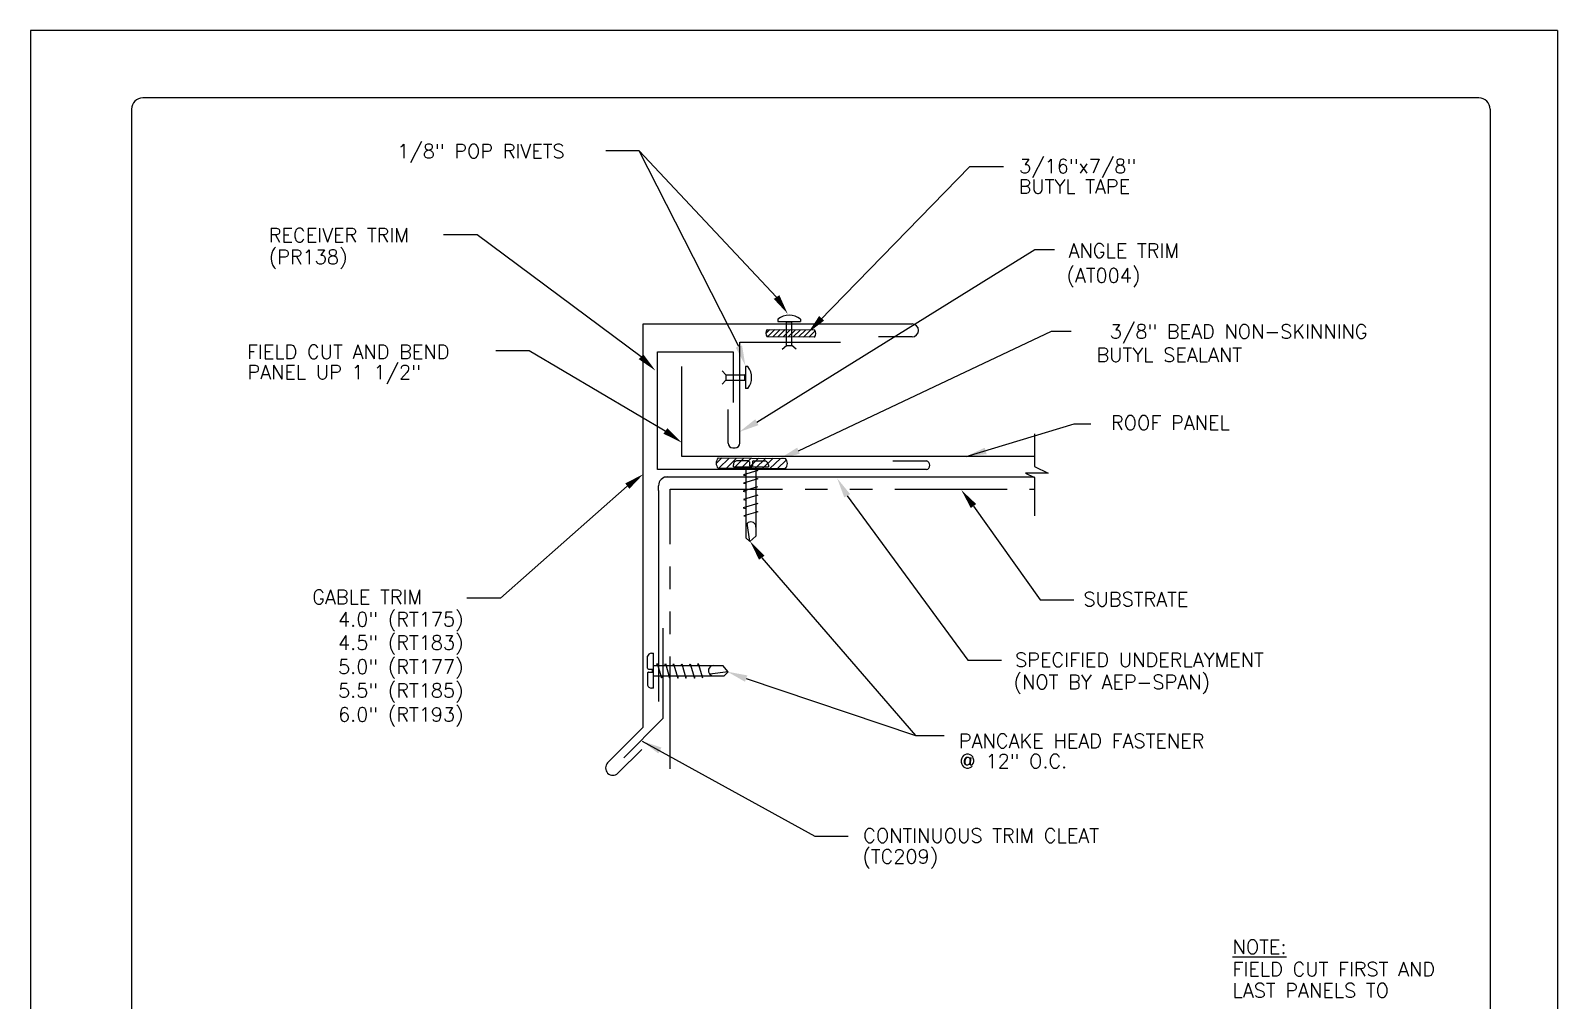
# Model space of a CAD drawing. Extents: x 137.7 to 146.2, y -14.5 to -3.5.
# Drawn here: x 137.71 to 146.21, y -8.85 to -3.45 of the extents above; entities that cross this region are included whole.
import ezdxf
from ezdxf.enums import TextEntityAlignment as Align

# ---------------------------------------------------------------- set-up
doc = ezdxf.new("R2010")
doc.units = 0
doc.header["$LTSCALE"] = 0.5
doc.header["$MEASUREMENT"] = 0
doc.linetypes.add('PHANTOM', pattern=[2.5, 1.25, -0.25, 0.25, -0.25, 0.25, -0.25])
for name, color, linetype in [('BORDER', 9, 'CONTINUOUS'), ('DIM', 4, 'CONTINUOUS'), ('DWG', 2, 'CONTINUOUS')]:
    doc.layers.add(name, color=color, linetype=linetype)
doc.styles.get("Standard").update_dxf_attribs({"font": 'romans.shx'})

msp = doc.modelspace()

# ---------------------------------------------------------------- linework, layer by layer
at = {"layer": 'BORDER'}
for p, q in [((146.2111, -3.4538), (137.7111, -3.4538)), ((137.7111, -3.4538), (137.7111, -14.4538)), ((146.2111, -3.4538), (146.2111, -14.4538)), ((138.2736, -3.8913), (138.2736, -14.0163)), ((145.7736, -3.8288), (138.3361, -3.8288)), ((145.8361, -3.8913), (145.8361, -14.0163))]:
    msp.add_line(p, q, dxfattribs=at)
for centre, start, end in [((138.3361, -3.8913), 90, 180), ((145.7736, -3.8913), 0, 90)]:
    msp.add_arc(centre, 0.0625, start, end, dxfattribs=at)
at = {"layer": 'DIM', "color": 5}
for p, q in [((141.7545, -5.6327), (143.3025, -4.6719)), ((143.3025, -4.6719), (143.4116, -4.6719)), ((141.986, -5.7916), (143.3953, -5.1259)), ((143.3953, -5.1259), (143.5043, -5.1259)), ((142.637, -7.3759), (142.7977, -7.3759))]:
    msp.add_line(p, q, dxfattribs=at)
for points in [[(141.8641, -4.9363), (141.1001, -4.1222), (140.9131, -4.1222)], [(141.6534, -5.2116), (141.1001, -4.1222)], [(142.0349, -5.1385), (142.9402, -4.2109), (143.1272, -4.2109)], [(141.1095, -5.2684), (140.1967, -4.5904), (140.0097, -4.5904)], [(141.2656, -5.6958), (140.4877, -5.2351), (140.3007, -5.2351)], [(142.9202, -5.823), (143.5201, -5.6419), (143.6132, -5.642)], [(141.0333, -5.9884), (140.3265, -6.6112), (140.1395, -6.6112)], [(142.2571, -6.042), (142.9284, -6.9574), (143.1154, -6.9574)], [(142.9604, -6.0992), (143.3323, -6.621), (143.5193, -6.621)], [(141.7815, -6.3868), (142.637, -7.3759)], [(141.6949, -7.0592), (142.637, -7.3759)], [(141.1155, -7.4068), (142.0765, -7.9365), (142.2635, -7.9365)]]:
    msp.add_lwpolyline(points, dxfattribs=at)
for points in [[(141.8797, -4.926), (141.9261, -5.0298), (141.8485, -4.9466)], [(142.1285, -5.0672), (142.0384, -5.1366), (142.1012, -5.0418)], [(141.1225, -5.2549), (141.1904, -5.3462), (141.0965, -5.2819)], [(141.6722, -5.2055), (141.6903, -5.3178), (141.6368, -5.2174)], [(141.2562, -5.6662), (141.3366, -5.7467), (141.2344, -5.6966)], [(141.7635, -5.649), (141.6564, -5.6872), (141.7454, -5.6163)], [(141.9932, -5.8089), (141.8824, -5.8346), (141.9789, -5.7743)], [(143.0333, -5.8107), (142.9202, -5.823), (143.0232, -5.7747)], [(141.0221, -5.9734), (141.1231, -5.9211), (141.0445, -6.0034)], [(142.2409, -6.0513), (142.2014, -5.9447), (142.2734, -6.0328)], [(142.9455, -6.1106), (142.8925, -6.0099), (142.9753, -6.0879)], [(141.7663, -6.3976), (141.7166, -6.2953), (141.7968, -6.376)], [(141.6884, -7.0767), (141.5895, -7.0205), (141.7013, -7.0416)], [(141.2059, -7.4759), (141.1155, -7.4068), (141.2234, -7.4428)]]:
    msp.add_solid(points, dxfattribs=at)
at = {"layer": 'DWG'}
for p, q in [((141.1222, -7.3296), (141.1222, -5.0856)), ((141.1222, -5.0856), (142.6182, -5.0856)), ((141.1414, -5.0856), (141.1414, -5.0856)), ((141.1414, -5.0856), (141.1414, -5.0856)), ((142.6182, -5.158), (142.4312, -5.158)), ((141.2021, -5.8966), (141.2021, -5.2421)), ((141.2021, -5.2421), (141.6228, -5.2421)), ((141.6228, -5.2421), (141.6228, -5.5226)), ((141.6591, -5.7486), (141.6591, -5.1876)), ((141.6591, -5.1876), (142.2201, -5.1876)), ((141.3374, -5.823), (141.3374, -5.3231)), ((141.5937, -5.5616), (141.5937, -5.7486)), ((141.6199, -5.7747), (141.6329, -5.7747)), ((143.2998, -5.823), (141.3374, -5.823)), ((142.5111, -5.8478), (142.6981, -5.8478)), ((142.6981, -5.8966), (141.2021, -5.8966)), ((141.2318, -6.7787), (141.2318, -7.2818)), ((141.2318, -7.2818), (141.0132, -7.5002)), ((140.9238, -7.528), (141.1222, -7.3296)), ((141.1133, -7.453), (140.9811, -7.5852))]:
    msp.add_line(p, q, dxfattribs=at)
at = {"layer": 'DWG', "color": 46}
for p, q in [((141.8707, -5.0595), (141.8707, -5.0722)), ((141.8707, -5.0722), (141.9976, -5.0722)), ((141.9161, -5.0766), (141.9161, -5.0723)), ((141.9517, -5.0766), (141.9161, -5.0766)), ((141.9187, -5.2061), (141.9187, -5.0766)), ((141.9487, -5.2061), (141.9487, -5.0766)), ((141.9517, -5.0723), (141.9517, -5.0766)), ((141.9976, -5.0595), (141.9976, -5.0722)), ((141.8041, -5.1389), (141.8262, -5.1171)), ((142.0749, -5.1593), (141.8117, -5.1575)), ((141.8119, -5.117), (142.0752, -5.1188)), ((141.8141, -5.1575), (141.8549, -5.1173)), ((141.8427, -5.1577), (141.8835, -5.1175)), ((141.8714, -5.1579), (141.9121, -5.1177)), ((141.9, -5.1581), (141.9408, -5.1179)), ((141.9286, -5.1583), (141.9694, -5.1181)), ((141.9573, -5.1585), (141.9981, -5.1182)), ((141.9859, -5.1587), (142.0267, -5.1184)), ((142.0146, -5.1589), (142.0553, -5.1186)), ((142.0432, -5.1591), (142.0788, -5.1239)), ((142.0718, -5.1592), (142.0803, -5.1509)), ((141.8951, -5.2266), (141.9187, -5.2061)), ((141.9187, -5.2061), (141.9487, -5.2061)), ((141.9723, -5.2266), (141.9487, -5.2061)), ((141.5611, -5.3469), (141.5808, -5.3696)), ((141.7039, -5.3236), (141.6917, -5.3236)), ((141.6917, -5.3236), (141.6917, -5.4453)), ((141.5611, -5.4211), (141.5808, -5.3984)), ((141.5808, -5.3696), (141.6875, -5.3696)), ((141.5808, -5.3696), (141.5808, -5.3984)), ((141.5808, -5.3984), (141.6875, -5.3984)), ((141.6875, -5.3671), (141.6917, -5.3671)), ((141.6875, -5.4013), (141.6875, -5.3671)), ((141.6917, -5.4013), (141.6875, -5.4013)), ((141.7039, -5.4453), (141.6917, -5.4453)), ((143.2992, -5.6977), (143.2992, -5.88)), ((141.528, -5.8628), (141.5595, -5.8317)), ((141.5392, -5.8316), (141.9134, -5.8341)), ((141.5422, -5.8892), (141.6002, -5.832)), ((141.5829, -5.8895), (141.6409, -5.8323)), ((141.6237, -5.8897), (141.6816, -5.8326)), ((141.7071, -5.8479), (141.6406, -5.8479)), ((141.6644, -5.89), (141.7223, -5.8328)), ((141.7051, -5.8903), (141.763, -5.8331)), ((141.7125, -5.8534), (141.7125, -5.8753)), ((141.7294, -5.8536), (141.7294, -5.8753)), ((141.735, -5.8482), (141.8014, -5.8482)), ((141.7458, -5.8906), (141.8037, -5.8334)), ((141.7865, -5.8908), (141.8444, -5.8337)), ((141.8272, -5.8911), (141.8851, -5.8339)), ((141.8679, -5.8914), (141.9186, -5.8414)), ((141.2391, -5.9374), (143.2998, -5.9374)), ((141.913, -5.8917), (141.5388, -5.8892)), ((141.6236, -5.881), (141.6237, -5.8696)), ((141.6236, -5.881), (141.8183, -5.881)), ((141.7601, -5.902), (141.6804, -5.9257)), ((141.6805, -5.9266), (141.6923, -5.9297)), ((141.7606, -5.9476), (141.6809, -5.9712)), ((141.6923, -5.8821), (141.6923, -5.881)), ((141.6923, -5.8821), (141.6923, -6.2754)), ((141.7125, -5.8753), (141.7294, -5.8753)), ((141.7495, -5.9447), (141.7606, -5.9476)), ((141.7496, -5.8828), (141.7496, -5.881)), ((141.7496, -5.8828), (141.7496, -6.2677)), ((141.7496, -5.8993), (141.7601, -5.902)), ((141.8183, -5.8699), (141.8183, -5.881)), ((141.9086, -5.8917), (141.9206, -5.8798)), ((143.2496, -5.9159), (143.2992, -5.9398)), ((143.3757, -5.9159), (143.2496, -5.9159)), ((143.2992, -5.88), (143.3757, -5.9159)), ((143.2992, -5.9398), (143.2992, -6.154)), ((141.2069, -6.0125), (141.2069, -5.9862)), ((141.2069, -6.0125), (141.2069, -7.1868)), ((141.7585, -5.9931), (141.6788, -6.0168)), ((141.6788, -6.0168), (141.6923, -6.0203)), ((141.6809, -5.9712), (141.6923, -5.9742)), ((141.7496, -5.9908), (141.7585, -5.9931)), ((141.76, -6.0852), (141.6786, -6.1093)), ((141.6786, -6.1093), (141.6923, -6.1129)), ((141.7592, -6.0387), (141.6795, -6.0623)), ((141.6795, -6.0623), (141.6923, -6.0657)), ((141.7496, -6.0362), (141.7592, -6.0387)), ((141.7496, -6.0825), (141.76, -6.0852)), ((141.7607, -6.1308), (141.681, -6.1544)), ((141.681, -6.1544), (141.692, -6.1561)), ((141.7149, -6.2974), (141.7009, -6.1954)), ((141.749, -6.1277), (141.7607, -6.1308)), ((141.6923, -6.2754), (141.7149, -6.2974)), ((141.7149, -6.2974), (141.7496, -6.2677)), ((141.1458, -7.0013), (141.1458, -6.9348)), ((141.1675, -6.9179), (141.1785, -6.9179)), ((141.1785, -7.1126), (141.1785, -6.9179)), ((141.1454, -7.0292), (141.1454, -7.0956)), ((141.151, -7.0238), (141.1728, -7.0238)), ((141.1512, -7.0068), (141.1728, -7.0068)), ((141.1728, -7.0238), (141.1728, -7.0068)), ((141.1804, -6.9867), (141.1785, -6.9867)), ((141.1797, -7.044), (141.1785, -7.044)), ((141.1797, -7.044), (141.5729, -7.044)), ((141.1804, -6.9867), (141.5652, -6.9867)), ((141.1968, -6.9867), (141.1996, -6.9761)), ((141.1996, -6.9761), (141.2232, -7.0558)), ((141.2241, -7.0558), (141.2272, -7.044)), ((141.2422, -6.9867), (141.2451, -6.9756)), ((141.2451, -6.9756), (141.2688, -7.0553)), ((141.2688, -7.0553), (141.2717, -7.044)), ((141.2884, -6.9867), (141.2907, -6.9778)), ((141.2907, -6.9778), (141.3143, -7.0575)), ((141.3143, -7.0575), (141.3179, -7.044)), ((141.3337, -6.9867), (141.3363, -6.977)), ((141.3363, -6.977), (141.3599, -7.0567)), ((141.3599, -7.0567), (141.3632, -7.044)), ((141.3801, -6.9867), (141.3828, -6.9763)), ((141.3828, -6.9763), (141.4069, -7.0576)), ((141.4069, -7.0576), (141.4105, -7.044)), ((141.4253, -6.9873), (141.4283, -6.9755)), ((141.4283, -6.9755), (141.452, -7.0552)), ((141.452, -7.0552), (141.4536, -7.0442)), ((141.5949, -7.0214), (141.493, -7.0354)), ((141.5949, -7.0214), (141.5652, -6.9867)), ((141.5729, -7.044), (141.5949, -7.0214)), ((141.1785, -7.1126), (141.1672, -7.1125))]:
    msp.add_line(p, q, dxfattribs=at)
at = {"layer": 'DWG', "linetype": 'PHANTOM'}
for p, q in [((141.2726, -6.0048), (143.2998, -6.0048)), ((141.2726, -7.5612), (141.2726, -6.0048))]:
    msp.add_line(p, q, dxfattribs=at)
at = {"layer": 'DWG', "color": 46}
for centre, radius, start, end in [((141.9341, -5.1383), 0.1012, 51.18808, 128.81192), ((141.8344, -5.1374), 0.0304, 137.80614, 221.42677), ((142.0524, -5.1389), 0.0304, 317.80614, 41.42677), ((141.6283, -5.3844), 0.0971, 321.18808, 38.81192), ((141.5712, -5.8606), 0.0432, 137.80614, 221.42677), ((141.6465, -5.8699), 0.0228, 105.03341, 179.26034), ((141.707, -5.8533), 0.00547, 359.26034, 89.26034), ((141.7349, -5.8537), 0.00547, 89.26034, 179.26034), ((141.7955, -5.8702), 0.0228, 0.73966, 74.96659), ((141.881, -5.8627), 0.0432, 317.80614, 41.42677), ((141.2557, -5.9862), 0.0489, 90, 180), ((141.7209, -6.2159), 0.0287, 357.72711, 180.9251), ((141.1678, -6.9407), 0.0228, 90.73966, 164.96659), ((141.1509, -7.0292), 0.00547, 89.26034, 179.26034), ((141.1513, -7.0013), 0.00547, 179.26034, 269.26034), ((141.5135, -7.0153), 0.0287, 87.72711, 270.9251), ((141.1674, -7.0897), 0.0228, 195.03341, 269.26034)]:
    msp.add_arc(centre, radius, start, end, dxfattribs=at)
at = {"layer": 'DWG'}
for centre, radius, start, end in [((142.6182, -5.1218), 0.0362, 270, 90), ((141.6199, -5.7486), 0.0261, 180, 270), ((141.6329, -5.7486), 0.0261, 270, 0), ((142.692, -5.8722), 0.0252, 284.09316, 75.90684), ((140.9525, -7.5566), 0.0405, 135, 315)]:
    msp.add_arc(centre, radius, start, end, dxfattribs=at)

# ---------------------------------------------------------------- texts
at = {"layer": 'DIM'}
for s, p in [('1/8" POP RIVETS', (139.7527, -4.164)), ('3/16"x7/8"', (143.2142, -4.2477)), ('BUTYL TAPE', (143.2114, -4.3611)), ('RECEIVER TRIM', (139.037, -4.6314)), ('(PR138)', (139.0369, -4.7527)), ('ANGLE TRIM', (143.4894, -4.7174)), ('(AT004)', (143.4777, -4.8554)), ('FIELD CUT AND BEND', (138.916, -5.2802)), ('PANEL UP 1 1/2"', (138.9182, -5.3942)), ('ROOF PANEL', (143.7257, -5.6751)), ('GABLE TRIM', (139.2792, -6.6448)), ('SUBSTRATE', (143.5724, -6.6572)), ('4.0" (RT175)', (139.4231, -6.7686)), ('4.5" (RT183)', (139.4231, -6.8985)), ('5.0" (RT177)', (139.4231, -7.0326)), ('SPECIFIED UNDERLAYMENT', (143.1919, -6.9938)), ('(NOT BY AEP-SPAN)', (143.183, -7.1178)), ('5.5" (RT185)', (139.4231, -7.1653)), ('6.0" (RT193)', (139.4231, -7.2987)), ('PANCAKE HEAD FASTENER', (142.8789, -7.4454)), ('@ 12" O.C.', (142.8818, -7.5583)), ('CONTINUOUS TRIM CLEAT', (142.3459, -7.9721)), ('(TC209)', (142.3418, -8.0889)), ('%%UNOTE:', (144.4023, -8.5906)), ('FIELD CUT FIRST AND', (144.4023, -8.7153)), ('LAST PANELS TO', (144.4023, -8.8334))]:
    msp.add_text(s, height=0.07875, dxfattribs=at).set_placement(p)
for s, p in [('3/8" BEAD NON-SKINNING', (145.1537, -5.1678)), ('BUTYL SEALANT', (144.4551, -5.2972))]:
    msp.add_text(s, height=0.07875, dxfattribs=at).set_placement(p, align=Align.RIGHT)

doc.saveas('drawing.dxf')
